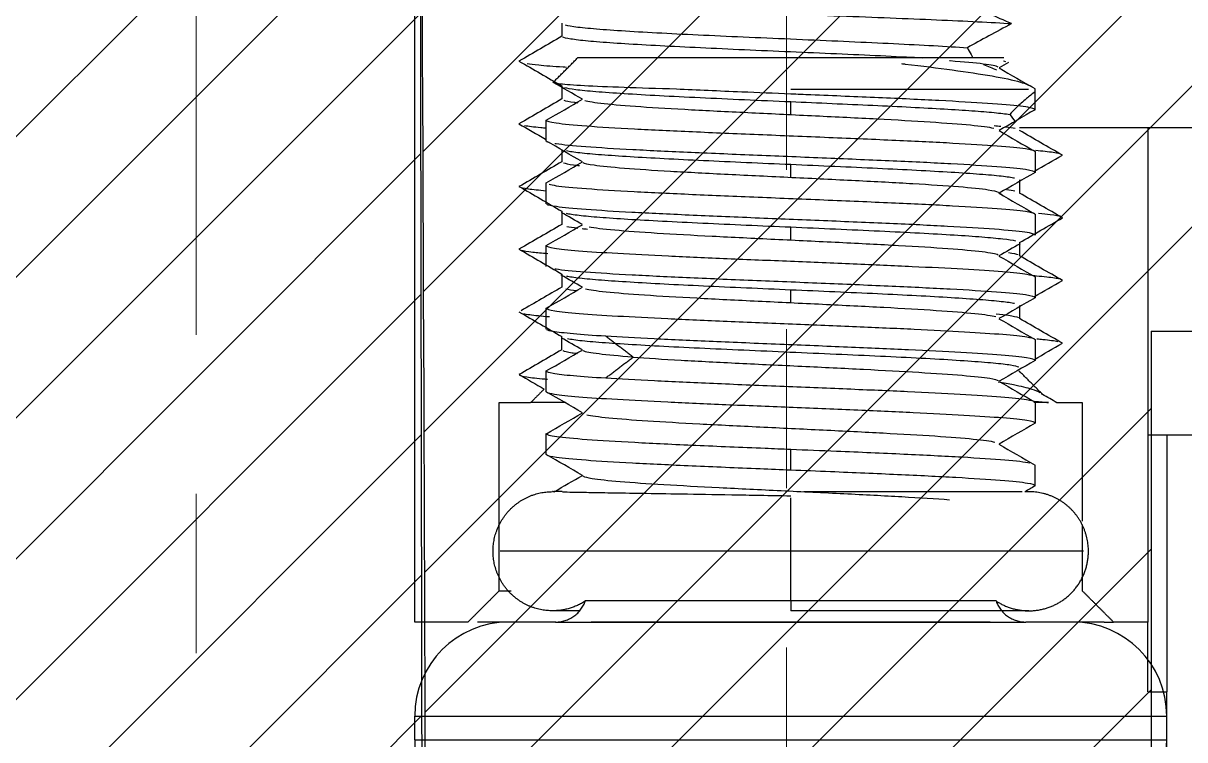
# Model space of a CAD drawing. Header units: millimetres. Extents: x 5775 to 7118, y 2756 to 3596.
# Drawn here: x 7021.18 to 7039.71, y 3078.8 to 3090.23 of the extents above; entities that cross this region are included whole.
import ezdxf

# ---------------------------------------------------------------- set-up
doc = ezdxf.new("R2010")
doc.units = ezdxf.units.MM
doc.linetypes.add('CENTERX2', pattern=[20.32, 12.7, -2.54, 2.54, -2.54])
doc.layers.add('CENTER', color=1, linetype='CENTERX2', lineweight=15)
doc.layers.add('HATCH', color=5, linetype='Continuous')
pattern_1 = [(45, (2875.3092, 107.8626), (-1.122532, 1.122532), [])]

msp = doc.modelspace()

# ---------------------------------------------------------------- hatches: boundary and pattern name
at = {"layer": 'HATCH', "true_color": 0xed1f24}
h = msp.add_hatch(dxfattribs=at)
h.set_pattern_fill('ANSI31', color=240, scale=0.5)
h.set_pattern_definition(pattern_1)
edge = h.paths.add_edge_path()
edge.add_spline(control_points=[(6830.942, 3343.46), (6829.305, 3343.62), (6827.669, 3343.781), (6826.032, 3343.941)], knot_values=[0.02082, 0.02082, 0.02082, 0.02082, 1, 1, 1, 1], weights=[1, 1, 1, 1], degree=3, periodic=0)
edge.add_spline(control_points=[(6826.032, 3343.941), (6826.078, 3344.172), (6826.123, 3344.403), (6826.168, 3344.634), (6826.169, 3344.639), (6826.17, 3344.643), (6826.171, 3344.648)], knot_values=[571.383493, 571.383493, 571.383493, 571.383493, 572.025144, 572.025144, 572.025144, 572.037717, 572.037717, 572.037717, 572.037717], weights=[1, 1, 1, 1, 1, 1, 1], degree=3, periodic=0)
edge.add_spline(control_points=[(6826.171, 3344.648), (6826.228, 3344.939), (6826.287, 3345.231), (6827.067, 3349.02), (6827.984, 3352.494), (6830.206, 3359.339), (6831.51, 3362.704), (6834.784, 3369.939), (6836.841, 3373.771), (6840.27, 3379.254), (6841.47, 3381.039), (6843.978, 3384.513), (6845.284, 3386.201), (6847.991, 3389.472), (6849.392, 3391.056), (6852.272, 3394.109), (6853.752, 3395.578), (6856.77, 3398.388), (6858.301, 3399.727), (6862.963, 3403.55), (6866.234, 3405.912), (6873.078, 3410.229), (6876.658, 3412.186), (6884.038, 3415.634), (6887.843, 3417.129), (6895.078, 3419.456), (6898.488, 3420.35), (6905.352, 3421.76), (6908.804, 3422.275), (6913.878, 3422.758), (6915.509, 3422.872), (6918.758, 3423.016), (6920.374, 3423.047), (6923.606, 3423.029), (6925.228, 3422.98), (6929.928, 3422.718), (6933.016, 3422.399), (6941.187, 3421.153), (6946.254, 3419.963), (6956.174, 3416.769), (6961.015, 3414.767), (6970.294, 3410.024), (6974.721, 3407.286), (6982.151, 3401.839), (6985.255, 3399.245), (6989.317, 3395.405), (6990.442, 3394.287), (6994.626, 3389.923), (6997.524, 3386.456), (7002.499, 3379.563), (7004.632, 3376.194), (7008.483, 3369.185), (7010.195, 3365.551), (7013.159, 3358.102), (7014.408, 3354.285), (7016.42, 3346.565), (7017.184, 3342.657), (7018.274, 3334.461), (7018.552, 3330.175), (7018.552, 3325.94)], knot_values=[310.679283, 310.679283, 310.679283, 310.679283, 311.488996, 311.488996, 321.211898, 321.211898, 330.934801, 330.934801, 342.656507, 342.656507, 348.51736, 348.51736, 354.378213, 354.378213, 360.239066, 360.239066, 366.099919, 366.099919, 371.729383, 371.729383, 382.73059, 382.73059, 393.731797, 393.731797, 404.733003, 404.733003, 414.276214, 414.276214, 423.819425, 423.819425, 428.345828, 428.345828, 432.87223, 432.87223, 437.398632, 437.398632, 445.944145, 445.944145, 460.0257, 460.0257, 474.107256, 474.107256, 488.188811, 488.188811, 499.330812, 499.330812, 503.789592, 503.789592, 516.223688, 516.223688, 527.044101, 527.044101, 537.864514, 537.864514, 548.684928, 548.684928, 559.505341, 559.505341, 571.383493, 571.383493, 571.383493, 571.383493], weights=[1, 1, 1, 1, 1, 1, 1, 1, 1, 1, 1, 1, 1, 1, 1, 1, 1, 1, 1, 1, 1, 1, 1, 1, 1, 1, 1, 1, 1, 1, 1, 1, 1, 1, 1, 1, 1, 1, 1, 1, 1, 1, 1, 1, 1, 1, 1, 1, 1, 1, 1, 1, 1, 1, 1, 1, 1, 1, 1, 1], degree=3, periodic=0)
edge.add_spline(control_points=[(7018.552, 3325.94), (7018.423, 3142.163), (7018.423, 3064.502), (7018.423, 2948.402)], knot_values=[310.255033, 310.255033, 310.255033, 310.255033, 310.679283, 310.679283, 310.679283, 310.679283], weights=[1, 1, 1, 1], degree=3, periodic=0)
edge.add_arc((6974.897, 2972.996), 50, 330.5183, 349.8421)
edge.add_arc((6898.755, 2995.139), 129.125, 346.12667, 363.2479)
edge.add_line((7027.673, 3002.455), (7027.505, 3098.374))
edge.add_spline(control_points=[(7027.505, 3098.374), (7027.505, 3098.374), (7027.505, 3098.374), (7027.505, 3098.375)], knot_values=[308.824903, 308.824903, 308.824903, 308.824903, 308.824909, 308.824909, 308.824909, 308.824909], weights=[1, 1, 1, 1], degree=3, periodic=0)
edge.add_spline(control_points=[(7027.505, 3098.375), (7028.261, 3098.374), (7028.841, 3098.374), (7029.422, 3098.374)], knot_values=[307.825713, 307.825713, 307.825713, 307.825713, 308.824903, 308.824903, 308.824903, 308.824903], weights=[1, 1, 1, 1], degree=3, periodic=0)
edge.add_line((7028.529, 3098.374), (7029.423, 3098.374))
edge.add_spline(control_points=[(7029.423, 3098.374), (7029.423, 3098.882), (7029.423, 3099.389), (7029.423, 3099.896)], knot_values=[307.820714, 307.820714, 307.820714, 307.820714, 307.824903, 307.824903, 307.824903, 307.824903], weights=[1, 1, 1, 1], degree=3, periodic=0)
edge.add_spline(control_points=[(7029.423, 3099.896), (7029.532, 3099.934), (7029.644, 3099.967), (7029.837, 3100.01), (7030.412, 3100.067), (7030.429, 3100.067)], knot_values=[3.592814, 3.592814, 3.592814, 3.592814, 4.154151, 4.154151, 4.546622, 4.546622, 4.546622, 4.546622], weights=[1, 1, 1, 1, 1, 1], degree=3, periodic=0)
edge.add_spline(control_points=[(7030.429, 3100.067), (7030.444, 3100.067), (7030.489, 3100.067), (7030.561, 3100.067)], knot_values=[4.546622, 4.546622, 4.546622, 4.546622, 4.905522, 4.905522, 4.905522, 4.905522], weights=[1, 1, 1, 1], degree=3, periodic=0)
edge.add_spline(control_points=[(7030.561, 3100.067), (7032.315, 3100.067), (7034.069, 3100.067), (7035.823, 3100.067)], knot_values=[4.905522, 4.905522, 4.905522, 4.905522, 10.167191, 10.167191, 10.167191, 10.167191], weights=[1, 1, 1, 1], degree=3, periodic=0)
edge.add_spline(control_points=[(7035.823, 3100.067), (7036.409, 3100.067), (7036.823, 3100.481), (7036.823, 3101.067)], knot_values=[10.167191, 10.167191, 10.167191, 10.167191, 11.737987, 11.737987, 11.737987, 11.737987], weights=[1, 0.804738, 0.804738, 1], degree=3, periodic=0)
edge.add_spline(control_points=[(7036.823, 3101.067), (7036.823, 3102.732), (7036.823, 3104.399), (7036.823, 3106.067)], knot_values=[11.737987, 11.737987, 11.737987, 11.737987, 16.733068, 16.733068, 16.733068, 16.733068], weights=[1, 1, 1, 1], degree=3, periodic=0)
edge.add_spline(control_points=[(7036.823, 3106.067), (7034.046, 3106.067), (7031.504, 3106.067), (7029.423, 3106.067)], knot_values=[16.733068, 16.733068, 16.733068, 16.733068, 18.691736, 18.691736, 18.691736, 18.691736], weights=[1, 0.941042, 0.907757, 0.898145], degree=3, periodic=0)
edge.add_spline(control_points=[(7029.423, 3106.067), (7029.423, 3141.826), (7029.418, 3179.891), (7029.352, 3325.94)], knot_values=[307.507101, 307.507101, 307.507101, 307.507101, 307.803647, 307.803647, 307.803647, 307.803647], weights=[1, 1, 1, 1], degree=3, periodic=0)
edge.add_spline(control_points=[(7029.352, 3325.94), (7029.352, 3326.153), (7029.352, 3326.367), (7029.322, 3331.431), (7028.964, 3336.418), (7027.494, 3346.522), (7026.381, 3351.646), (7023.339, 3361.853), (7021.409, 3366.945), (7016.722, 3376.893), (7013.963, 3381.759), (7007.749, 3390.942), (7004.308, 3395.279), (6997.112, 3403.035), (6993.4, 3406.508), (6985.564, 3412.875), (6981.434, 3415.769), (6972.892, 3420.92), (6968.479, 3423.174), (6958.513, 3427.451), (6952.928, 3429.306), (6941.786, 3432.062), (6936.233, 3432.962), (6928.828, 3433.606), (6926.875, 3433.721), (6923.006, 3433.846), (6921.103, 3433.857), (6913.984, 3433.706), (6908.655, 3433.217), (6900.401, 3431.806), (6897.522, 3431.195), (6890.58, 3429.414), (6886.511, 3428.117), (6878.465, 3425.001), (6874.485, 3423.181), (6866.708, 3419.025), (6862.916, 3416.691), (6855.608, 3411.536), (6852.096, 3408.719), (6844.654, 3401.936), (6840.821, 3397.856), (6834.289, 3389.727), (6831.504, 3385.73), (6826.535, 3377.481), (6824.349, 3373.222), (6820.593, 3364.57), (6819.026, 3360.177), (6816.724, 3352.177), (6815.891, 3348.575), (6815.249, 3344.998)], knot_values=[5, 5, 5, 5, 5.675124, 5.675124, 20.98655, 20.98655, 36.297976, 36.297976, 51.609402, 51.609402, 66.920828, 66.920828, 81.852468, 81.852468, 95.53517, 95.53517, 109.217873, 109.217873, 122.900575, 122.900575, 139.618343, 139.618343, 156.33611, 156.33611, 162.388265, 162.388265, 168.44042, 168.44042, 184.688464, 184.688464, 193.315742, 193.315742, 205.481195, 205.481195, 217.646647, 217.646647, 229.812099, 229.812099, 241.977552, 241.977552, 257.03947, 257.03947, 270.259311, 270.259311, 283.479153, 283.479153, 296.698995, 296.698995, 307.507101, 307.507101, 307.507101, 307.507101], weights=[1, 1, 1, 1, 1, 1, 1, 1, 1, 1, 1, 1, 1, 1, 1, 1, 1, 1, 1, 1, 1, 1, 1, 1, 1, 1, 1, 1, 1, 1, 1, 1, 1, 1, 1, 1, 1, 1, 1, 1, 1, 1, 1, 1, 1, 1, 1, 1, 1, 1], degree=3, periodic=0)
edge.add_spline(control_points=[(6815.249, 3344.998), (6813.309, 3345.188), (6811.638, 3345.352), (6809.966, 3345.515)], knot_values=[4, 4, 4, 4, 5, 5, 5, 5], weights=[1, 1, 1, 1], degree=3, periodic=0)
edge.add_spline(control_points=[(6809.966, 3345.515), (6806.833, 3317.005), (6803.7, 3288.494), (6800.571, 3260.024)], knot_values=[3, 3, 3, 3, 4, 4, 4, 4], weights=[1, 1, 1, 1], degree=3, periodic=0)
edge.add_spline(control_points=[(6800.571, 3260.024), (6808.235, 3259.273), (6815.898, 3258.522), (6823.561, 3257.771)], knot_values=[2, 2, 2, 2, 3, 3, 3, 3], weights=[1, 1, 1, 1], degree=3, periodic=0)
edge.add_spline(control_points=[(6823.561, 3257.771), (6826.022, 3286.334), (6828.482, 3314.897), (6830.942, 3343.46)], knot_values=[1, 1, 1, 1, 2, 2, 2, 2], weights=[1, 1, 1, 1], degree=3, periodic=0)
h = msp.add_hatch(dxfattribs=at)
h.set_pattern_fill('ANSI31', color=240, scale=0.5)
h.set_pattern_definition(pattern_1)
edge = h.paths.add_edge_path()
edge.add_line((7060.323, 3113.817), (7041.423, 3113.817))
edge.add_line((7041.423, 3113.817), (7041.423, 3107.317))
edge.add_line((7041.423, 3107.317), (7039.173, 3107.317))
edge.add_line((7039.173, 3107.317), (7039.173, 3098.374))
edge.add_line((7039.173, 3098.374), (7027.505, 3098.374))
edge.add_spline(control_points=[(7027.505, 3098.374), (7027.506, 3098.218), (7027.506, 3098.062), (7027.507, 3097.906)], knot_values=[308.824909, 308.824909, 308.824909, 308.824909, 308.829538, 308.829538, 308.829538, 308.829538], weights=[1, 1, 1, 1], degree=3, periodic=0)
edge.add_spline(control_points=[(7027.507, 3097.906), (7027.673, 3064.398), (7027.673, 3034.304), (7027.674, 3002.455)], knot_values=[308.829538, 308.829538, 308.829538, 308.829538, 309.824903, 309.824903, 309.824903, 309.824903], weights=[1, 1, 1, 1], degree=3, periodic=0)
edge.add_arc((6898.755, 2995.139), 129.125, -6.49446, 3.24023, ccw=False)
edge.add_spline(control_points=[(7026.696, 2977.692), (7026.872, 2978.999), (7027.041, 2980.389), (7027.06, 2980.5), (7027.053, 2980.648), (7027.36, 2983.541), (7027.592, 2986.849), (7027.673, 2989.359), (7027.673, 2994.984), (7027.673, 2999.182), (7027.674, 3002.437)], knot_values=[309.824948, 309.824948, 309.824948, 309.824948, 309.833274, 309.833978, 309.834708, 309.846755, 309.847974, 309.859, 309.866317, 309.891884, 309.891884, 309.891884, 309.891884], weights=[0.999824, 0.999892, 0.999975, 0.999736, 0.999388, 0.999379, 0.999401, 0.999437, 0.999586, 0.999788, 0.999999], degree=3, periodic=0)
edge.add_arc((6898.755, 2995.139), 129.125, 351.42165, 353.0454, ccw=False)
edge.add_spline(control_points=[(7025.874, 2972.463), (7025.95, 2972.833), (7026.048, 2973.344), (7026.305, 2974.939), (7026.509, 2976.304), (7026.682, 2977.585), (7026.696, 2977.692)], knot_values=[309.891884, 309.891884, 309.891884, 309.891884, 309.894557, 309.895522, 309.90299, 309.903675, 309.903675, 309.903675, 309.903675], weights=[0.99969, 0.999689, 0.999691, 0.99971, 0.999753, 0.999819, 0.999824], degree=3, periodic=0)
edge.add_arc((6898.755, 2995.139), 129.125, 346.12667, 350.60469, ccw=False)
edge.add_arc((6974.897, 2972.996), 50, 325.0318, 349.8421, ccw=False)
edge.add_line((7015.871, 2944.34), (7004.152, 2927.584))
edge.add_arc((7033.47, 2907.082), 35.774, 145.0353, 180.0023)
edge.add_line((6997.695, 2907.081), (6997.695, 2871.843))
edge.add_line((6997.695, 2871.843), (7009.195, 2871.843))
edge.add_line((7009.195, 2871.843), (7009.195, 2901.843))
edge.add_line((7009.195, 2901.843), (7009.195, 2907.081))
edge.add_arc((7033.47, 2907.082), 24.274, 145.0371, 180.0034, ccw=False)
edge.add_line((7013.576, 2920.993), (7025.295, 2937.749))
edge.add_arc((6974.897, 2972.996), 61.5, 325.03178, 339.96887)
edge.add_arc((7057.541, 2961.096), 26.5, 200.2347, 214.996)
edge.add_line((7035.833, 2945.897), (7053.27, 2920.991))
edge.add_arc((7033.402, 2907.081), 24.253, 0.0004, 34.9966, ccw=False)
edge.add_line((7057.655, 2907.081), (7057.655, 2871.843))
edge.add_line((7057.655, 2871.843), (7069.155, 2871.843))
edge.add_line((7069.155, 2871.843), (7069.155, 2907.081))
edge.add_arc((7037.044, 2908.23), 32.131, 357.9516, 397.0436)
edge.add_line((7062.691, 2927.586), (7048.138, 2948.372))
edge.add_arc((7070.652, 2967.221), 29.362, 200.0314, 219.9371, ccw=False)
edge.add_arc((7204.75, 2993.932), 165.812, 176.94927, 192.81159, ccw=False)
edge.add_line((7039.173, 3002.756), (7039.173, 3085.317))
edge.add_line((7039.173, 3085.317), (7041.423, 3085.317))
edge.add_line((7041.423, 3085.317), (7041.423, 3078.817))
edge.add_line((7041.423, 3078.817), (7060.323, 3078.817))
edge.add_line((7060.323, 3078.817), (7060.323, 3113.817))

# ---------------------------------------------------------------- linework, layer by layer
at = {"color": 7, "linetype": 'Continuous', "lineweight": 25}
for p, q in [((7031.132, 3080.679), (7030.238, 3080.679)), ((7035.714, 3080.679), (7031.132, 3080.679)), ((7036.607, 3080.679), (7035.714, 3080.679)), ((7027.423, 3079.179), (7039.423, 3079.179)), ((7027.423, 3078.801), (7027.423, 3079.179)), ((7039.423, 3078.801), (7039.423, 3079.179)), ((7027.423, 3078.801), (7039.423, 3078.801))]:
    msp.add_line(p, q, dxfattribs=at)
for centre, radius, start, end in [((7028.923, 3079.179), 1.5, 90, 180), ((7037.923, 3079.179), 1.5, 0, 90), ((7032.423, 3078.801), 5, 180, 198.1949), ((7034.422, 3078.801), 5, 341.8077, 0.0009), ((7034.423, 3078.801), 5, 341.8051, 0)]:
    msp.add_arc(centre, radius, start, end, dxfattribs=at)
at = {"lineweight": -3}
for points, degree in [([(7027.423, 3080.679), (7027.423, 3088.873), (7027.423, 3097.067)], 2), ([(7036.948, 3090.226), (7036.826, 3090.279), (7036.587, 3090.381), (7036.241, 3090.524), (7036.021, 3090.612), (7035.913, 3090.654)], 3), ([(7029.824, 3090.204), (7029.866, 3090.193), (7030.002, 3090.171), (7030.353, 3090.138), (7030.837, 3090.105), (7031.431, 3090.072), (7032.112, 3090.039), (7032.849, 3090.006), (7033.61, 3089.973), (7034.364, 3089.94), (7035.077, 3089.907), (7035.718, 3089.874), (7036.08, 3089.852), (7036.241, 3089.841)], 3), ([(7036.948, 3090.226), (7036.823, 3090.159), (7036.579, 3090.028), (7036.351, 3089.902), (7036.241, 3089.841)], 3), ([(7036.856, 3089.618), (7036.844, 3089.62), (7036.831, 3089.622), (7036.816, 3089.624)], 3), ([(7036.712, 3089.482), (7036.644, 3089.51), (7036.575, 3089.538), (7036.505, 3089.566)], 3), ([(7029.811, 3089.208), (7029.847, 3089.197), (7029.968, 3089.176), (7030.293, 3089.143), (7030.748, 3089.111), (7031.313, 3089.078), (7031.966, 3089.046), (7032.679, 3089.013), (7033.175, 3088.992), (7033.423, 3088.981)], 3), ([(7036.664, 3088.554), (7036.589, 3088.57), (7036.335, 3088.603), (7035.682, 3088.652), (7034.818, 3088.701), (7033.823, 3088.75), (7032.79, 3088.799), (7031.817, 3088.847), (7030.994, 3088.896), (7030.398, 3088.945), (7030.19, 3088.978), (7030.138, 3088.994)], 3), ([(7033.423, 3088.773), (7033.423, 3088.877), (7033.423, 3088.981)], 2), ([(7033.423, 3088.981), (7033.642, 3088.971), (7034.084, 3088.952), (7034.74, 3088.923), (7035.352, 3088.893), (7035.886, 3088.864), (7036.329, 3088.836), (7036.684, 3088.807), (7036.852, 3088.787), (7036.917, 3088.778)], 3), ([(7029.523, 3088.351), (7029.523, 3088.519), (7029.523, 3088.686)], 2), ([(7036.917, 3088.778), (7036.948, 3088.735), (7036.975, 3088.698), (7036.999, 3088.667)], 3), ([(7036.669, 3088.599), (7036.707, 3088.595), (7036.743, 3088.591), (7036.776, 3088.588)], 3), ([(7036.85, 3088.579), (7036.915, 3088.571), (7036.966, 3088.563), (7037.002, 3088.555)], 3), ([(7039.123, 3088.567), (7039.123, 3084.623), (7039.123, 3080.679)], 2), ([(7029.569, 3088.327), (7029.552, 3088.331), (7029.54, 3088.336), (7029.533, 3088.34)], 3), ([(7029.845, 3088.199), (7029.893, 3088.189), (7030.035, 3088.168), (7030.385, 3088.136), (7030.845, 3088.105), (7031.393, 3088.074), (7032.02, 3088.043), (7032.713, 3088.012), (7033.187, 3087.991), (7033.423, 3087.981)], 3), ([(7033.423, 3087.773), (7033.423, 3087.877), (7033.423, 3087.981)], 2), ([(7033.423, 3087.981), (7033.659, 3087.971), (7034.132, 3087.95), (7034.818, 3087.919), (7035.444, 3087.888), (7035.997, 3087.857), (7036.456, 3087.826), (7036.805, 3087.795), (7036.948, 3087.774), (7036.996, 3087.764)], 3), ([(7029.523, 3087.351), (7029.523, 3087.519), (7029.523, 3087.686)], 2), ([(7036.864, 3087.577), (7036.919, 3087.57), (7036.964, 3087.563), (7036.997, 3087.556)], 3), ([(7037.073, 3087.731), (7037.073, 3087.627), (7037.073, 3087.523)], 2), ([(7036.736, 3087.532), (7036.754, 3087.521), (7036.771, 3087.511), (7036.789, 3087.501)], 3), ([(7029.84, 3087.201), (7029.886, 3087.19), (7030.025, 3087.169), (7030.36, 3087.138), (7030.809, 3087.107), (7031.361, 3087.076), (7032.009, 3087.044), (7032.712, 3087.012), (7033.187, 3086.991), (7033.423, 3086.981)], 3), ([(7029.848, 3086.991), (7029.89, 3086.982), (7029.948, 3086.973), (7030.024, 3086.964)], 3), ([(7030.097, 3086.956), (7030.123, 3086.953), (7030.152, 3086.95), (7030.181, 3086.947)], 3), ([(7036.732, 3086.534), (7036.699, 3086.55), (7036.526, 3086.583), (7035.97, 3086.633), (7035.172, 3086.682), (7034.207, 3086.731), (7033.167, 3086.781), (7032.151, 3086.83), (7031.257, 3086.879), (7030.569, 3086.929), (7030.292, 3086.962), (7030.206, 3086.978)], 3), ([(7033.423, 3086.773), (7033.423, 3086.877), (7033.423, 3086.981)], 2), ([(7033.423, 3086.981), (7033.661, 3086.971), (7034.14, 3086.95), (7034.848, 3086.918), (7035.496, 3086.886), (7036.046, 3086.854), (7036.49, 3086.824), (7036.829, 3086.792), (7036.966, 3086.771), (7037.01, 3086.761)], 3), ([(7029.523, 3086.351), (7029.523, 3086.519), (7029.523, 3086.686)], 2), ([(7037.073, 3086.731), (7037.073, 3086.627), (7037.073, 3086.523)], 2), ([(7036.896, 3086.573), (7036.972, 3086.562), (7037.024, 3086.551), (7037.051, 3086.541)], 3), ([(7029.845, 3086.199), (7029.893, 3086.189), (7030.035, 3086.168), (7030.385, 3086.136), (7030.845, 3086.105), (7031.393, 3086.074), (7032.02, 3086.043), (7032.713, 3086.012), (7033.187, 3085.991), (7033.423, 3085.981)], 3), ([(7029.836, 3085.994), (7029.875, 3085.984), (7029.933, 3085.975), (7030.008, 3085.966)], 3), ([(7036.695, 3085.547), (7036.634, 3085.563), (7036.407, 3085.596), (7035.782, 3085.646), (7034.931, 3085.695), (7033.937, 3085.744), (7032.894, 3085.794), (7031.901, 3085.843), (7031.054, 3085.892), (7030.432, 3085.942), (7030.208, 3085.975), (7030.149, 3085.991)], 3), ([(7033.423, 3085.773), (7033.423, 3085.877), (7033.423, 3085.981)], 2), ([(7033.423, 3085.981), (7033.659, 3085.971), (7034.132, 3085.95), (7034.818, 3085.919), (7035.444, 3085.888), (7035.997, 3085.857), (7036.456, 3085.826), (7036.805, 3085.795), (7036.948, 3085.774), (7036.996, 3085.764)], 3), ([(7037.073, 3085.731), (7037.073, 3085.627), (7037.073, 3085.523)], 2), ([(7029.523, 3085.351), (7029.523, 3085.519), (7029.523, 3085.686)], 2), ([(7029.773, 3085.023), (7029.773, 3085.127), (7029.773, 3085.231)], 2), ([(7037.062, 3084.743), (7037.043, 3084.754), (7036.955, 3084.776), (7036.678, 3084.808), (7036.267, 3084.84), (7035.739, 3084.873), (7035.116, 3084.905), (7034.423, 3084.937), (7033.689, 3084.969), (7032.944, 3085.002), (7032.219, 3085.034), (7031.543, 3085.066), (7030.945, 3085.099), (7030.448, 3085.131), (7030.074, 3085.163), (7029.916, 3085.185), (7029.862, 3085.196)], 3), ([(7037.323, 3084.851), (7037.323, 3084.865), (7037.23, 3084.894), (7036.821, 3084.936), (7036.168, 3084.979), (7035.325, 3085.021), (7034.351, 3085.063), (7033.247, 3085.108), (7032.158, 3085.153), (7031.218, 3085.196), (7030.695, 3085.224), (7030.471, 3085.238)], 3), ([(7030.907, 3084.905), (7030.689, 3085.072), (7030.471, 3085.238)], 2), ([(7030.907, 3084.905), (7030.682, 3084.922), (7030.315, 3084.955), (7030.145, 3084.988), (7030.113, 3085.004)], 3), ([(7030.471, 3084.573), (7030.689, 3084.739), (7030.907, 3084.905)], 2), ([(7029.523, 3084.686), (7029.523, 3084.673), (7029.597, 3084.648), (7029.922, 3084.61), (7030.269, 3084.585), (7030.471, 3084.573)], 3), ([(7029.523, 3084.351), (7029.523, 3084.519), (7029.523, 3084.686)], 2), ([(7037.534, 3084.179), (7037.466, 3084.179), (7037.389, 3084.179), (7037.304, 3084.179)], 3), ([(7037.315, 3084.2), (7037.4, 3084.193), (7037.473, 3084.186), (7037.534, 3084.179)], 3), ([(7030.169, 3083.986), (7030.238, 3083.97), (7030.477, 3083.937), (7031.106, 3083.889), (7031.948, 3083.841), (7032.924, 3083.792), (7033.947, 3083.744), (7034.921, 3083.695), (7035.758, 3083.647), (7036.381, 3083.599), (7036.615, 3083.566), (7036.682, 3083.55)], 3), ([(7029.523, 3083.351), (7029.523, 3083.519), (7029.523, 3083.686)], 2), ([(7039.123, 3083.667), (7040.023, 3083.667), (7040.923, 3083.667)], 2), ([(7033.423, 3083.101), (7033.423, 3083.269), (7033.423, 3083.436)], 2), ([(7030.11, 3083.006), (7030.105, 3083.008), (7030.101, 3083.011), (7030.096, 3083.014)], 3), ([(7029.783, 3082.755), (7029.826, 3082.755), (7029.935, 3082.752), (7030.184, 3082.748), (7030.535, 3082.742), (7031.024, 3082.734), (7031.66, 3082.724), (7032.455, 3082.711), (7033.091, 3082.7), (7033.423, 3082.693)], 3), ([(7038.073, 3081.543), (7038.073, 3081.361), (7038.073, 3081.179)], 2)]:
    msp.add_open_spline(points, degree=degree, dxfattribs=at)
for points, knots in [([(7029.333, 3090.573), (7029.369, 3090.569), (7029.511, 3090.555), (7029.835, 3090.531), (7030.373, 3090.5), (7031.022, 3090.47), (7031.759, 3090.439), (7032.557, 3090.409), (7033.387, 3090.378), (7034.218, 3090.348), (7035.02, 3090.317), (7035.764, 3090.287), (7036.422, 3090.256), (7036.787, 3090.236), (7036.948, 3090.226)], [-9.507118, -9.507118, -9.507118, -9.507118, -9.182026, -8.347297, -7.512567, -6.677837, -5.843108, -5.008378, -4.173648, -3.338919, -2.504189, -1.669459, -0.83473, 0, 0, 0, 0]), ([(7035.524, 3089.676), (7035.441, 3089.68), (7035.149, 3089.695), (7034.607, 3089.721), (7033.883, 3089.753), (7033.141, 3089.785), (7032.41, 3089.818), (7031.721, 3089.85), (7031.101, 3089.882), (7030.575, 3089.914), (7030.167, 3089.946), (7029.891, 3089.979), (7029.803, 3090), (7029.784, 3090.011)], [1.181423, 1.181423, 1.181423, 1.181423, 1.486373, 2.22956, 2.972747, 3.715934, 4.45912, 5.202307, 5.945494, 6.68868, 7.431867, 8.175054, 8.91824, 8.91824, 8.91824, 8.91824]), ([(7036.241, 3089.841), (7036.26, 3089.803), (7036.288, 3089.752), (7036.315, 3089.703), (7036.323, 3089.689)], [-0.290498, -0.290498, -0.290498, -0.290498, -0.145249, -0.088783, -0.088783, -0.088783, -0.088783]), ([(7036.735, 3089.532), (7036.706, 3089.548), (7036.544, 3089.581), (7036.184, 3089.614), (7035.959, 3089.63), (7035.954, 3089.631)], [-3.098965, -3.098965, -3.098965, -3.098965, -2.068097, -1.034049, -1.010263, -1.010263, -1.010263, -1.010263]), ([(7029.216, 3089.588), (7029.265, 3089.581), (7029.414, 3089.563), (7029.652, 3089.544), (7029.826, 3089.533), (7029.843, 3089.532)], [12.16792, 12.16792, 12.16792, 12.16792, 12.770511, 13.621879, 13.713349, 13.713349, 13.713349, 13.713349]), ([(7035.193, 3089.587), (7035.213, 3089.585), (7035.502, 3089.551), (7036.016, 3089.487), (7036.668, 3089.389), (7037.077, 3089.305), (7037.234, 3089.242), (7037.276, 3089.217)], [0.887513, 0.887513, 0.887513, 0.887513, 0.955197, 1.910394, 2.865591, 3.820789, 4.483834, 4.483834, 4.483834, 4.483834]), ([(7031.6, 3089.179), (7031.294, 3089.188), (7030.73, 3089.206), (7030.089, 3089.233), (7029.77, 3089.256), (7029.678, 3089.269), (7029.659, 3089.273)], [-4.204333, -4.204333, -4.204333, -4.204333, -3.15325, -2.102167, -1.051083, -0.569515, -0.569515, -0.569515, -0.569515]), ([(7033.423, 3089.101), (7033.16, 3089.112), (7032.528, 3089.138), (7031.926, 3089.164), (7031.6, 3089.179)], [-1.917356, -1.917356, -1.917356, -1.917356, -1.121538, 0, 0, 0, 0]), ([(7033.423, 3089.179), (7033.459, 3089.179), (7033.83, 3089.179), (7034.532, 3089.179), (7035.458, 3089.179), (7036.25, 3089.178), (7036.856, 3089.179), (7037.121, 3089.177), (7037.209, 3089.179), (7037.215, 3089.179)], [-6.192069, -6.192069, -6.192069, -6.192069, -6.082203, -5.068503, -4.054802, -3.041102, -2.027401, -1.013701, -0.927113, -0.927113, -0.927113, -0.927113]), ([(7037.315, 3088.861), (7037.291, 3088.877), (7037.137, 3088.907), (7036.607, 3088.952), (7035.821, 3088.997), (7034.842, 3089.043), (7034.008, 3089.077), (7033.53, 3089.097), (7033.423, 3089.101)], [-7.850768, -7.850768, -7.850768, -7.850768, -6.729229, -5.607691, -4.486153, -3.364615, -2.243076, -1.917356, -1.917356, -1.917356, -1.917356]), ([(7037.325, 3089.141), (7037.274, 3089.102), (7037.161, 3089.01), (7037.023, 3088.887), (7036.948, 3088.811), (7036.917, 3088.778)], [-0.8516648, -0.8516648, -0.8516648, -0.8516648, -0.6301885, -0.3150943, 0, 0, 0, 0]), ([(7029.801, 3089.003), (7029.832, 3088.992), (7029.901, 3088.979), (7030.006, 3088.966), (7030.025, 3088.964)], [-5.3110665, -5.3110665, -5.3110665, -5.3110665, -4.5523427, -4.3943816, -4.3943816, -4.3943816, -4.3943816]), ([(7029.523, 3088.686), (7029.523, 3088.671), (7029.626, 3088.641), (7030.121, 3088.593), (7030.903, 3088.546), (7031.838, 3088.502), (7032.891, 3088.458), (7034.04, 3088.411), (7035.128, 3088.365), (7036.043, 3088.321), (7036.757, 3088.276), (7037.18, 3088.235), (7037.294, 3088.209), (7037.313, 3088.197)], [-12.380847, -12.380847, -12.380847, -12.380847, -11.255315, -10.129784, -9.004252, -7.878721, -6.753189, -5.627658, -4.502126, -3.376595, -2.251063, -1.125532, -0.28231, -0.28231, -0.28231, -0.28231]), ([(7029.523, 3088.555), (7029.492, 3088.558), (7029.343, 3088.571), (7029.236, 3088.584), (7029.177, 3088.595)], [-14.041526, -14.041526, -14.041526, -14.041526, -13.825505, -12.961411, -12.961411, -12.961411, -12.961411]), ([(7037.323, 3087.851), (7037.323, 3087.866), (7037.22, 3087.896), (7036.761, 3087.941), (7036.009, 3087.988), (7035.083, 3088.032), (7033.995, 3088.078), (7032.888, 3088.123), (7031.813, 3088.168), (7030.878, 3088.212), (7030.105, 3088.259), (7029.776, 3088.292), (7029.667, 3088.308), (7029.661, 3088.309)], [-12.380851, -12.380851, -12.380851, -12.380851, -11.255319, -10.129787, -9.004255, -7.878723, -6.753192, -5.62766, -4.502128, -3.376596, -2.251064, -1.125532, -1.058853, -1.058853, -1.058853, -1.058853]), ([(7037.702, 3088.153), (7037.656, 3088.163), (7037.548, 3088.179), (7037.384, 3088.194), (7037.328, 3088.199)], [-25.058728, -25.058728, -25.058728, -25.058728, -24.194634, -23.805952, -23.805952, -23.805952, -23.805952]), ([(7029.796, 3088.005), (7029.824, 3087.994), (7029.897, 3087.979), (7030.019, 3087.964), (7030.053, 3087.96)], [-5.384433, -5.384433, -5.384433, -5.384433, -4.615228, -4.346125, -4.346125, -4.346125, -4.346125]), ([(7036.736, 3087.532), (7036.714, 3087.544), (7036.589, 3087.574), (7036.142, 3087.62), (7035.401, 3087.669), (7034.471, 3087.718), (7033.441, 3087.768), (7032.409, 3087.817), (7031.475, 3087.866), (7030.726, 3087.916), (7030.264, 3087.962), (7030.134, 3087.992), (7030.11, 3088.005)], [-14.395371, -14.395371, -14.395371, -14.395371, -13.575284, -12.531031, -11.486779, -10.442526, -9.398274, -8.354021, -7.309768, -6.265516, -5.221263, -4.370638, -4.370638, -4.370638, -4.370638]), ([(7029.523, 3087.555), (7029.403, 3087.565), (7029.207, 3087.586), (7029.115, 3087.606), (7029.096, 3087.617)], [-41.437042, -41.437042, -41.437042, -41.437042, -40.612421, -39.748327, -39.748327, -39.748327, -39.748327]), ([(7029.566, 3087.662), (7029.593, 3087.655), (7029.712, 3087.632), (7030.117, 3087.593), (7030.897, 3087.546), (7031.835, 3087.502), (7032.887, 3087.458), (7034.032, 3087.411), (7035.121, 3087.365), (7036.039, 3087.321), (7036.759, 3087.276), (7037.181, 3087.235), (7037.294, 3087.208), (7037.313, 3087.197)], [-11.787598, -11.787598, -11.787598, -11.787598, -11.255295, -10.129765, -9.004236, -7.878706, -6.753177, -5.627647, -4.502118, -3.376588, -2.251059, -1.125529, -0.277362, -0.277362, -0.277362, -0.277362]), ([(7037.323, 3086.851), (7037.323, 3086.866), (7037.216, 3086.897), (7036.717, 3086.945), (7035.947, 3086.991), (7035.029, 3087.035), (7033.946, 3087.08), (7032.854, 3087.124), (7031.774, 3087.17), (7030.862, 3087.213), (7030.117, 3087.259), (7029.67, 3087.302), (7029.554, 3087.328), (7029.533, 3087.34)], [-12.380615, -12.380615, -12.380615, -12.380615, -11.255105, -10.129594, -9.004084, -7.878573, -6.753063, -5.627552, -4.502042, -3.376531, -2.251021, -1.12551, -0.287874, -0.287874, -0.287874, -0.287874]), ([(7037.736, 3087.144), (7037.706, 3087.154), (7037.612, 3087.171), (7037.448, 3087.188), (7037.375, 3087.195)], [-52.709738, -52.709738, -52.709738, -52.709738, -51.845644, -51.314636, -51.314636, -51.314636, -51.314636]), ([(7029.523, 3086.686), (7029.523, 3086.672), (7029.611, 3086.645), (7029.996, 3086.603), (7030.635, 3086.561), (7031.451, 3086.519), (7032.398, 3086.478), (7033.422, 3086.436), (7034.432, 3086.395), (7035.38, 3086.353), (7036.198, 3086.312), (7036.845, 3086.269), (7037.199, 3086.231), (7037.295, 3086.208), (7037.312, 3086.198)], [-12.362109, -12.362109, -12.362109, -12.362109, -11.331933, -10.301758, -9.271582, -8.241406, -7.21123, -6.181055, -5.150879, -4.120703, -3.090527, -2.060352, -1.030176, -0.291897, -0.291897, -0.291897, -0.291897]), ([(7029.545, 3086.553), (7029.453, 3086.561), (7029.264, 3086.579), (7029.155, 3086.597), (7029.12, 3086.607)], [-68.883248, -68.883248, -68.883248, -68.883248, -68.263431, -67.399337, -67.399337, -67.399337, -67.399337]), ([(7037.323, 3085.851), (7037.323, 3085.866), (7037.22, 3085.896), (7036.755, 3085.942), (7035.995, 3085.988), (7035.066, 3086.033), (7033.98, 3086.079), (7032.878, 3086.123), (7031.796, 3086.169), (7030.864, 3086.213), (7030.097, 3086.26), (7029.773, 3086.292), (7029.666, 3086.308), (7029.66, 3086.309)], [-12.380865, -12.380865, -12.380865, -12.380865, -11.255332, -10.129799, -9.004265, -7.878732, -6.753199, -5.627666, -4.502133, -3.3766, -2.251066, -1.125533, -1.057594, -1.057594, -1.057594, -1.057594]), ([(7037.721, 3086.148), (7037.7, 3086.154), (7037.616, 3086.17), (7037.453, 3086.188), (7037.311, 3086.2), (7037.295, 3086.201)], [-79.982592, -79.982592, -79.982592, -79.982592, -79.496654, -78.63256, -78.521775, -78.521775, -78.521775, -78.521775]), ([(7029.159, 3085.598), (7029.211, 3085.588), (7029.33, 3085.572), (7029.508, 3085.556), (7029.573, 3085.551)], [6.913091, 6.913091, 6.913091, 6.913091, 7.777227, 8.202804, 8.202804, 8.202804, 8.202804]), ([(7029.523, 3085.686), (7029.523, 3085.672), (7029.612, 3085.644), (7030.014, 3085.602), (7030.631, 3085.561), (7031.438, 3085.52), (7032.392, 3085.478), (7033.454, 3085.435), (7034.49, 3085.392), (7035.413, 3085.352), (7036.226, 3085.31), (7036.844, 3085.269), (7037.2, 3085.231), (7037.296, 3085.207), (7037.314, 3085.197)], [-12.362052, -12.362052, -12.362052, -12.362052, -11.331881, -10.30171, -9.271539, -8.241368, -7.211197, -6.181026, -5.150855, -4.120684, -3.090513, -2.060342, -1.030171, -0.275068, -0.275068, -0.275068, -0.275068]), ([(7036.7, 3085.596), (7036.777, 3085.588), (7036.941, 3085.569), (7037.029, 3085.55), (7037.055, 3085.539)], [-7.445414, -7.445414, -7.445414, -7.445414, -6.922846, -6.153641, -6.153641, -6.153641, -6.153641]), ([(7030.471, 3085.238), (7030.269, 3085.25), (7029.922, 3085.276), (7029.628, 3085.31), (7029.548, 3085.331), (7029.532, 3085.34)], [-2.79472, -2.79472, -2.79472, -2.79472, -1.863146, -0.931573, -0.27251, -0.27251, -0.27251, -0.27251]), ([(7037.351, 3085.197), (7037.385, 3085.194), (7037.53, 3085.18), (7037.633, 3085.167), (7037.685, 3085.156)], [17.909919, 17.909919, 17.909919, 17.909919, 18.146863, 19.010999, 19.010999, 19.010999, 19.010999]), ([(7029.788, 3085.009), (7029.81, 3084.998), (7029.877, 3084.983), (7029.99, 3084.968), (7030.023, 3084.964)], [-7.621912, -7.621912, -7.621912, -7.621912, -6.859721, -6.584441, -6.584441, -6.584441, -6.584441]), ([(7030.907, 3084.905), (7031.127, 3084.889), (7031.645, 3084.857), (7032.586, 3084.808), (7033.603, 3084.76), (7034.604, 3084.712), (7035.497, 3084.663), (7036.199, 3084.615), (7036.608, 3084.571), (7036.719, 3084.543), (7036.737, 3084.531)], [0, 0, 0, 0, 1.023447, 2.046894, 3.070341, 4.093788, 5.117235, 6.140681, 7.164128, 7.923399, 7.923399, 7.923399, 7.923399]), ([(7029.096, 3084.617), (7029.113, 3084.607), (7029.196, 3084.587), (7029.389, 3084.566), (7029.529, 3084.555), (7029.544, 3084.553)], [33.798795, 33.798795, 33.798795, 33.798795, 34.565453, 35.429589, 35.533047, 35.533047, 35.533047, 35.533047]), ([(7030.471, 3084.573), (7030.696, 3084.559), (7031.222, 3084.53), (7032.165, 3084.488), (7033.25, 3084.443), (7034.341, 3084.399), (7035.308, 3084.357), (7036.159, 3084.314), (7036.816, 3084.271), (7037.196, 3084.232), (7037.298, 3084.207), (7037.315, 3084.196)], [-9.56336, -9.56336, -9.56336, -9.56336, -8.500764, -7.438169, -6.375573, -5.312978, -4.250382, -3.187787, -2.125191, -1.062596, -0.252039, -0.252039, -0.252039, -0.252039]), ([(7037.404, 3084.338), (7037.373, 3084.355), (7037.271, 3084.396), (7037.037, 3084.453), (7036.822, 3084.493), (7036.734, 3084.508)], [1.702735, 1.702735, 1.702735, 1.702735, 2.249179, 2.998905, 3.46405, 3.46405, 3.46405, 3.46405]), ([(7037.323, 3083.851), (7037.323, 3083.865), (7037.234, 3083.893), (7036.845, 3083.934), (7036.216, 3083.976), (7035.401, 3084.018), (7034.448, 3084.059), (7033.391, 3084.102), (7032.377, 3084.144), (7031.441, 3084.185), (7030.625, 3084.227), (7030.004, 3084.268), (7029.647, 3084.306), (7029.551, 3084.33), (7029.533, 3084.34)], [-12.36199, -12.36199, -12.36199, -12.36199, -11.331824, -10.301658, -9.271492, -8.241326, -7.211161, -6.180995, -5.150829, -4.120663, -3.090497, -2.060332, -1.030166, -0.283255, -0.283255, -0.283255, -0.283255]), ([(7029.523, 3083.686), (7029.523, 3083.67), (7029.635, 3083.639), (7030.128, 3083.593), (7030.901, 3083.546), (7031.889, 3083.499), (7032.768, 3083.463), (7033.286, 3083.442), (7033.423, 3083.436)], [-23.112644, -23.112644, -23.112644, -23.112644, -21.957011, -20.801379, -19.645747, -18.490115, -17.334483, -16.919728, -16.919728, -16.919728, -16.919728]), ([(7033.423, 3083.101), (7033.259, 3083.108), (7032.72, 3083.13), (7031.829, 3083.167), (7030.864, 3083.213), (7030.111, 3083.259), (7029.671, 3083.301), (7029.552, 3083.328), (7029.532, 3083.34)], [-6.190834, -6.190834, -6.190834, -6.190834, -5.695273, -4.556219, -3.417164, -2.278109, -1.139055, -0.274641, -0.274641, -0.274641, -0.274641]), ([(7033.423, 3083.436), (7033.667, 3083.426), (7034.292, 3083.401), (7035.253, 3083.359), (7036.189, 3083.313), (7036.888, 3083.266), (7037.157, 3083.235), (7037.237, 3083.22)], [-16.919728, -16.919728, -16.919728, -16.919728, -16.178851, -15.023218, -13.867586, -12.711954, -11.556322, -11.556322, -11.556322, -11.556322]), ([(7030.11, 3083.006), (7030.131, 3082.994), (7030.245, 3082.965), (7030.661, 3082.921), (7031.369, 3082.873), (7032.265, 3082.824), (7033.268, 3082.776), (7034.285, 3082.728), (7035.222, 3082.679), (7035.737, 3082.647), (7035.956, 3082.631)], [40.174528, 40.174528, 40.174528, 40.174528, 40.937876, 41.961323, 42.98477, 44.008217, 45.031664, 46.055111, 47.078558, 48.102005, 48.102005, 48.102005, 48.102005]), ([(7037.323, 3082.851), (7037.323, 3082.865), (7037.234, 3082.893), (7036.814, 3082.937), (7036.093, 3082.983), (7035.151, 3083.029), (7034.223, 3083.069), (7033.635, 3083.093), (7033.423, 3083.101)], [-12.382198, -12.382198, -12.382198, -12.382198, -11.390547, -10.251492, -9.112437, -7.973383, -6.834328, -6.190834, -6.190834, -6.190834, -6.190834])]:
    msp.add_open_spline(points, degree=3, knots=knots, dxfattribs=at)
for points, degree in [([(7029.773, 3090.231), (7029.773, 3090.127), (7029.773, 3090.023)], 2), ([(7029.773, 3090.023), (7029.544, 3089.891), (7029.316, 3089.759), (7029.087, 3089.627)], 3), ([(7029.087, 3089.627), (7029.316, 3089.495), (7029.544, 3089.363), (7029.773, 3089.231)], 3), ([(7029.632, 3089.288), (7029.828, 3089.483), (7030.023, 3089.679)], 2), ([(7036.823, 3089.679), (7033.423, 3089.679), (7030.023, 3089.679)], 2), ([(7036.897, 3089.605), (7036.847, 3089.576), (7036.797, 3089.547), (7036.747, 3089.519)], 3), ([(7036.747, 3089.518), (7036.936, 3089.408), (7037.126, 3089.299), (7037.316, 3089.189)], 3), ([(7030.099, 3089.019), (7029.944, 3089.109), (7029.788, 3089.198), (7029.633, 3089.288)], 3), ([(7029.773, 3089.231), (7029.773, 3089.127), (7029.773, 3089.023)], 2), ([(7037.323, 3088.851), (7037.323, 3089.018), (7037.323, 3089.186)], 2), ([(7029.773, 3089.023), (7029.544, 3088.891), (7029.316, 3088.759), (7029.087, 3088.627)], 3), ([(7029.523, 3088.685), (7029.715, 3088.796), (7029.907, 3088.907), (7030.099, 3089.018)], 3), ([(7037.323, 3088.852), (7037.131, 3088.741), (7036.939, 3088.63), (7036.747, 3088.519)], 3), ([(7029.087, 3088.627), (7029.228, 3088.546), (7029.37, 3088.464), (7029.511, 3088.382)], 3), ([(7036.747, 3088.518), (7036.939, 3088.407), (7037.131, 3088.296), (7037.323, 3088.185)], 3), ([(7037.073, 3088.567), (7038.998, 3088.567), (7040.923, 3088.567)], 2), ([(7037.758, 3088.126), (7037.53, 3088.258), (7037.301, 3088.39), (7037.073, 3088.522)], 3), ([(7030.099, 3088.019), (7029.907, 3088.13), (7029.715, 3088.241), (7029.523, 3088.352)], 3), ([(7029.773, 3088.208), (7029.773, 3088.116), (7029.773, 3088.023)], 2), ([(7037.312, 3087.87), (7037.461, 3087.956), (7037.61, 3088.042), (7037.758, 3088.128)], 3), ([(7037.323, 3088.186), (7037.323, 3088.019), (7037.323, 3087.851)], 2), ([(7029.773, 3088.022), (7029.545, 3087.89), (7029.316, 3087.758), (7029.087, 3087.626)], 3), ([(7029.523, 3087.685), (7029.715, 3087.796), (7029.907, 3087.907), (7030.099, 3088.018)], 3), ([(7037.323, 3087.851), (7037.131, 3087.74), (7036.939, 3087.63), (7036.747, 3087.519)], 3), ([(7029.087, 3087.628), (7029.316, 3087.496), (7029.545, 3087.364), (7029.773, 3087.232)], 3), ([(7036.747, 3087.519), (7036.939, 3087.408), (7037.131, 3087.297), (7037.323, 3087.186)], 3), ([(7037.759, 3087.127), (7037.53, 3087.259), (7037.301, 3087.391), (7037.073, 3087.523)], 3), ([(7030.099, 3087.019), (7029.987, 3087.084), (7029.875, 3087.149), (7029.763, 3087.214)], 3), ([(7029.773, 3087.231), (7029.773, 3087.127), (7029.773, 3087.023)], 2), ([(7029.773, 3087.023), (7029.544, 3086.891), (7029.316, 3086.759), (7029.087, 3086.627)], 3), ([(7029.523, 3086.685), (7029.715, 3086.796), (7029.907, 3086.907), (7030.099, 3087.018)], 3), ([(7037.073, 3086.731), (7037.301, 3086.863), (7037.53, 3086.995), (7037.759, 3087.127)], 3), ([(7037.323, 3087.186), (7037.323, 3087.019), (7037.323, 3086.851)], 2), ([(7037.083, 3086.714), (7036.971, 3086.649), (7036.859, 3086.584), (7036.746, 3086.519)], 3), ([(7029.087, 3086.627), (7029.316, 3086.495), (7029.544, 3086.363), (7029.773, 3086.231)], 3), ([(7036.746, 3086.518), (7036.938, 3086.407), (7037.13, 3086.296), (7037.322, 3086.185)], 3), ([(7037.759, 3086.127), (7037.53, 3086.259), (7037.301, 3086.391), (7037.073, 3086.523)], 3), ([(7030.099, 3086.019), (7029.987, 3086.083), (7029.875, 3086.148), (7029.762, 3086.213)], 3), ([(7029.773, 3086.231), (7029.773, 3086.127), (7029.773, 3086.023)], 2), ([(7037.312, 3085.87), (7037.461, 3085.956), (7037.61, 3086.042), (7037.759, 3086.128)], 3), ([(7037.323, 3086.186), (7037.323, 3086.019), (7037.323, 3085.851)], 2), ([(7029.773, 3086.022), (7029.556, 3085.897), (7029.338, 3085.771), (7029.12, 3085.645)], 3), ([(7029.523, 3085.686), (7029.715, 3085.797), (7029.907, 3085.908), (7030.099, 3086.019)], 3), ([(7037.322, 3085.852), (7037.13, 3085.741), (7036.938, 3085.63), (7036.746, 3085.519)], 3), ([(7029.087, 3085.628), (7029.316, 3085.496), (7029.545, 3085.364), (7029.773, 3085.232)], 3), ([(7036.746, 3085.518), (7036.938, 3085.407), (7037.131, 3085.296), (7037.323, 3085.185)], 3), ([(7037.758, 3085.126), (7037.53, 3085.258), (7037.301, 3085.39), (7037.073, 3085.522)], 3), ([(7030.099, 3085.019), (7029.987, 3085.084), (7029.875, 3085.149), (7029.763, 3085.214)], 3), ([(7037.323, 3085.186), (7037.323, 3085.019), (7037.323, 3084.851)], 2), ([(7029.773, 3085.023), (7029.544, 3084.891), (7029.316, 3084.759), (7029.087, 3084.627)], 3), ([(7029.523, 3084.685), (7029.715, 3084.796), (7029.907, 3084.907), (7030.099, 3085.018)], 3), ([(7037.312, 3084.869), (7037.461, 3084.955), (7037.61, 3085.041), (7037.759, 3085.127)], 3), ([(7037.323, 3084.851), (7037.131, 3084.741), (7036.939, 3084.63), (7036.747, 3084.519)], 3), ([(7029.088, 3084.628), (7029.222, 3084.551), (7029.356, 3084.473), (7029.49, 3084.396)], 3), ([(7037.441, 3084.311), (7037.257, 3084.495), (7037.073, 3084.679)], 2), ([(7036.747, 3084.518), (7036.939, 3084.407), (7037.131, 3084.297), (7037.323, 3084.186)], 3), ([(7029.489, 3084.395), (7029.381, 3084.287), (7029.273, 3084.179)], 2), ([(7030.099, 3084.019), (7029.907, 3084.13), (7029.715, 3084.241), (7029.523, 3084.351)], 3), ([(7037.669, 3084.178), (7037.593, 3084.222), (7037.517, 3084.266), (7037.44, 3084.31)], 3), ([(7028.773, 3084.179), (7029.023, 3084.179), (7029.273, 3084.179)], 2), ([(7028.773, 3081.179), (7028.773, 3082.679), (7028.773, 3084.179)], 2), ([(7037.323, 3084.186), (7037.323, 3084.019), (7037.323, 3083.851)], 2), ([(7037.67, 3084.179), (7037.871, 3084.179), (7038.073, 3084.179)], 2), ([(7038.073, 3084.179), (7038.073, 3083.232), (7038.073, 3082.286)], 2), ([(7029.525, 3083.683), (7029.717, 3083.794), (7029.909, 3083.905), (7030.1, 3084.016)], 3), ([(7037.323, 3083.851), (7037.131, 3083.74), (7036.939, 3083.63), (7036.747, 3083.519)], 3), ([(7036.745, 3083.516), (7036.937, 3083.405), (7037.129, 3083.294), (7037.321, 3083.183)], 3), ([(7030.099, 3083.019), (7029.907, 3083.129), (7029.715, 3083.24), (7029.523, 3083.351)], 3), ([(7037.323, 3082.851), (7037.323, 3083.019), (7037.323, 3083.186)], 2), ([(7029.648, 3082.758), (7029.799, 3082.845), (7029.949, 3082.932), (7030.099, 3083.018)], 3), ([(7037.323, 3082.851), (7037.268, 3082.82), (7037.214, 3082.788), (7037.159, 3082.757)], 3), ([(7038.073, 3082.233), (7038.073, 3081.888), (7038.073, 3081.543)], 2), ([(7028.773, 3081.179), (7028.523, 3080.929), (7028.273, 3080.679)], 2), ([(7038.573, 3080.679), (7038.323, 3080.929), (7038.073, 3081.179)], 2), ([(7028.273, 3080.679), (7027.848, 3080.679), (7027.423, 3080.679)], 2), ([(7029.673, 3080.679), (7029.048, 3080.679), (7028.423, 3080.679)], 2), ([(7029.673, 3080.679), (7029.048, 3080.679), (7028.423, 3080.679)], 2), ([(7038.423, 3080.679), (7037.798, 3080.679), (7037.173, 3080.679)], 2), ([(7039.123, 3080.679), (7038.848, 3080.679), (7038.573, 3080.679)], 2), ([(7039.123, 3079.567), (7039.123, 3080.123), (7039.123, 3080.679)], 2), ([(7039.123, 3079.567), (7039.273, 3079.567), (7039.423, 3079.567)], 2), ([(7039.423, 3079.317), (7039.423, 3079.442), (7039.423, 3079.567)], 2), ([(7039.423, 3079.317), (7039.42, 3079.317), (7039.417, 3079.317)], 2), ([(7039.423, 3078.517), (7039.423, 3078.917), (7039.423, 3079.317)], 2)]:
    msp.add_open_spline(points, degree=degree)
for points, weights in [([(7037.061, 3084.679), (7037.073, 3084.679), (7037.073, 3084.679)], [0.981570700478, 0.989915070437, 1]), ([(7029.822, 3084.179), (7029.273, 3084.179), (7029.273, 3084.179)], [0.929988215239, 0.931888845722, 1]), ([(7039.423, 3083.667), (7039.423, 3079.567), (7039.423, 3079.567)], [0.854617802104, 0.866038560064, 1]), ([(7029.778, 3082.759), (7029.686, 3082.759), (7029.648, 3082.759)], [0.908976647287, 0.92931445969, 0.957115323489]), ([(7033.423, 3081.809), (7033.423, 3082.397), (7033.423, 3082.659)], [1, 0.795842406877, 0.876295860738]), ([(7033.423, 3081.809), (7029.625, 3081.809), (7028.789, 3081.809)], [1, 0.751222030132, 0.925058680997]), ([(7038.094, 3081.809), (7037.377, 3081.809), (7033.423, 3081.809)], [0.936068343208, 0.743625982565, 1]), ([(7033.423, 3081.015), (7033.423, 3081.297), (7033.423, 3081.809)], [0.862404256219, 0.817550900954, 1]), ([(7028.773, 3081.179), (7028.773, 3081.179), (7028.96, 3081.179)], [1, 0.944037357666, 0.909460101786]), ([(7030.146, 3081.015), (7029.908, 3080.859), (7029.623, 3080.859)], [0.862404256212, 0.889555880232, 1]), ([(7033.423, 3081.015), (7030.146, 3081.015), (7030.146, 3081.015)], [1, 0.707106781187, 1]), ([(7033.423, 3081.015), (7033.423, 3080.859), (7033.423, 3080.859)], [1, 0.957894741698, 1]), ([(7036.7, 3081.015), (7036.7, 3081.015), (7033.423, 3081.015)], [1, 0.707106782201, 1]), ([(7030.057, 3080.859), (7029.623, 3080.859), (7029.623, 3080.859)], [0.873406488995, 0.90747387786, 1]), ([(7038.423, 3080.679), (7038.573, 3080.679), (7038.573, 3080.679)], [0.919812934763, 0.952059662396, 1])]:
    msp.add_rational_spline(points, weights, degree=2, dxfattribs=at)
for points, weights, knots in [([(7028.673, 3081.809), (7028.673, 3082.202), (7028.951, 3082.48), (7029.229, 3082.759), (7029.623, 3082.759)], [1, 0.853553390593, 0.853553390593, 0.853553390593, 1], [0, 0, 0, 0.787006, 0.787006, 1.574012, 1.574012, 1.574012]), ([(7033.632, 3082.759), (7035.083, 3082.759), (7036.11, 3082.759), (7036.864, 3082.759), (7037.116, 3082.759)], [0.978354560329, 0.853553390593, 0.853553390593, 0.853553390593, 0.920848253677], [0.241943, 0.241943, 0.241943, 3.148023, 3.148023, 5.281997, 5.281997, 5.281997]), ([(7029.623, 3080.859), (7029.229, 3080.859), (7028.951, 3081.137), (7028.673, 3081.415), (7028.673, 3081.809)], [1, 0.853553390593, 0.853553390593, 0.853553390593, 1], [0, 0, 0, 0.787006, 0.787006, 1.574012, 1.574012, 1.574012]), ([(7037.223, 3080.859), (7037.223, 3080.859), (7036.11, 3080.859), (7034.997, 3080.859), (7033.423, 3080.859)], [1, 0.853553390593, 0.853553390593, 0.853553390593, 1], [0, 0, 0, 3.148023, 3.148023, 6.296046, 6.296046, 6.296046]), ([(7029.673, 3080.679), (7029.673, 3080.679), (7033.423, 3080.679), (7037.173, 3080.679), (7037.173, 3080.679)], [1, 0.707106781187, 1, 0.707106781187, 1], [0, 0, 0, 5.890486, 5.890486, 11.780972, 11.780972, 11.780972]), ([(7029.673, 3080.679), (7029.673, 3080.679), (7033.423, 3080.679), (7037.173, 3080.679), (7037.173, 3080.679)], [1, 0.707106781187, 1, 0.707106781187, 1], [0, 0, 0, 5.890486, 5.890486, 11.780972, 11.780972, 11.780972])]:
    msp.add_rational_spline(points, weights, degree=2, knots=knots, dxfattribs=at)
for points, weights in [([(7029.648, 3082.758), (7029.636, 3082.759), (7029.623, 3082.759)], [1, 0.997331937907, 0.994844848037]), ([(7029.673, 3080.679), (7030.029, 3080.679), (7030.146, 3081.015)], [1, 0.814474332737, 1]), ([(7036.7, 3081.015), (7036.817, 3080.679), (7037.173, 3080.679)], [1, 0.814474332737, 1])]:
    msp.add_rational_spline(points, weights, degree=2)
for points, weights, knots in [([(7038.173, 3081.809), (7038.173, 3082.221), (7037.872, 3082.503), (7037.57, 3082.784), (7037.159, 3082.756)], [1, 0.917290203526, 1, 0.917290203526, 1], [0, 0, 0, 0.778192, 0.778192, 1.556384, 1.556384, 1.556384]), ([(7036.7, 3081.015), (7037.174, 3080.703), (7037.674, 3080.972), (7038.173, 3081.241), (7038.173, 3081.809)], [1, 0.858577210397, 1, 0.858577210397, 1], [3.923454, 3.923454, 3.923454, 4.94624, 4.94624, 5.969026, 5.969026, 5.969026])]:
    msp.add_rational_spline(points, weights, degree=2, knots=knots)
at = {"layer": 'CENTER'}
msp.add_line((7033.358, 2986.293), (7033.358, 3112.708), dxfattribs=at)
msp.add_open_spline([(7023.935, 3199.562), (7023.937, 3119.658), (7023.937, 3041.451), (7023.937, 2963.245)], degree=3, dxfattribs=at)
at = {"layer": 'HATCH', "color": 240, "linetype": 'Continuous', "lineweight": 30, "true_color": 0xed1f24}
msp.add_line((7039.173, 3085.317), (7041.423, 3085.317), dxfattribs=at)
msp.add_lwpolyline([(7027.673, 3002.455), (7027.505, 3098.374), (7039.173, 3098.374)], dxfattribs=at)
msp.add_lwpolyline([(7039.173, 3085.317), (7039.173, 3002.756, 0.069323)], format="xyb", dxfattribs=at)
msp.add_open_spline([(7027.505, 3098.375), (7027.673, 3064.679), (7027.673, 3034.452), (7027.674, 3002.455)], degree=3, dxfattribs=at)

doc.saveas('drawing.dxf')
